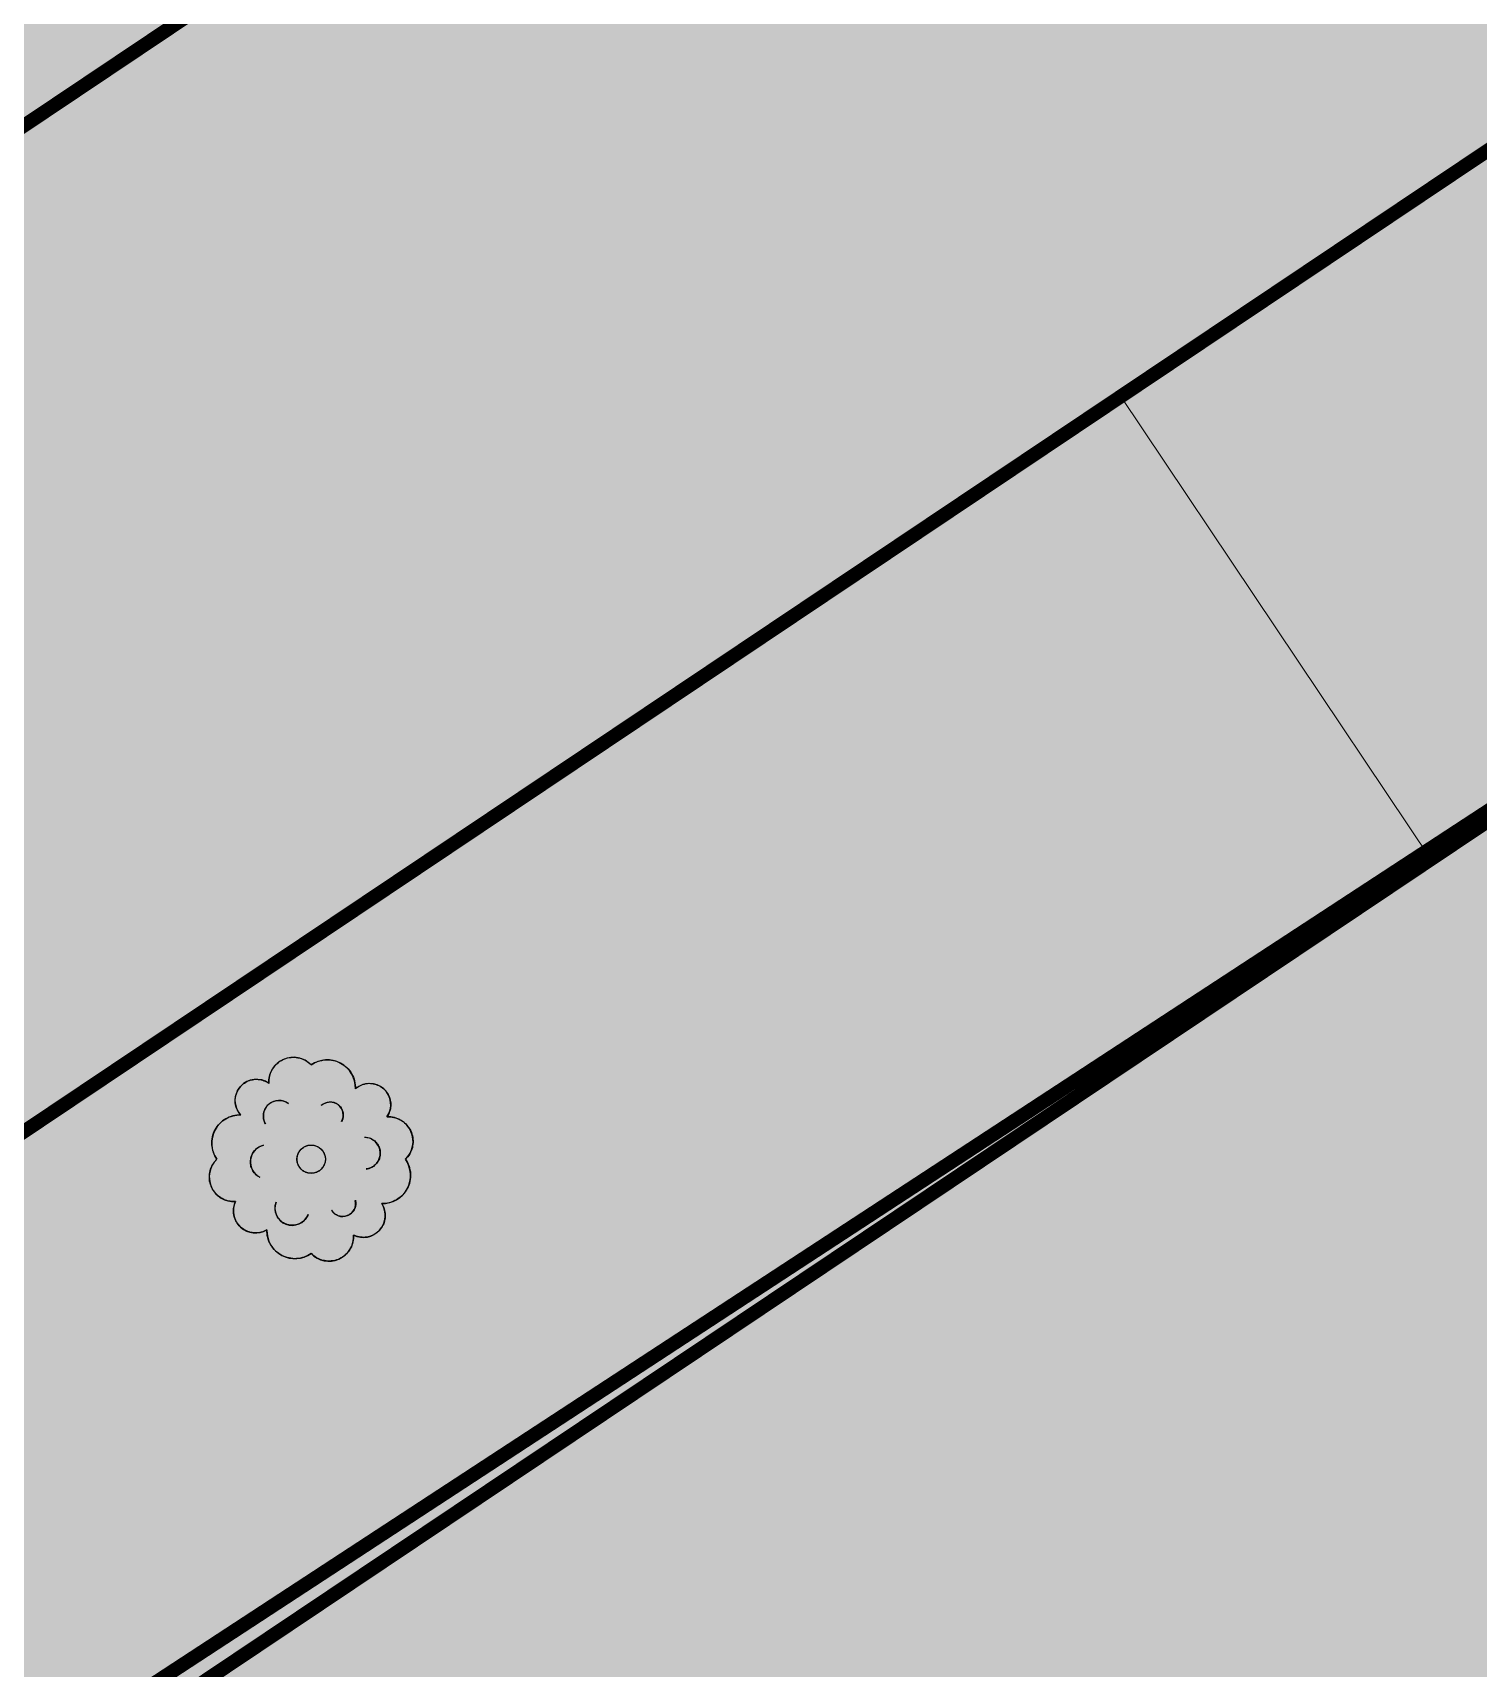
# Model space of a CAD drawing. Header units: metres. Extents: x 394605 to 1395358, y 4171135 to 6406139.
# Drawn here: x 1394385.55 to 1394395.93, y 4172568.75 to 4172580.49 of the extents above; entities that cross this region are included whole.
import ezdxf

# ---------------------------------------------------------------- set-up
doc = ezdxf.new("R2010")
doc.units = ezdxf.units.M
doc.header["$LTSCALE"] = 2
for name, color, linetype in [("0.Nouvelle zone d'exclusion", 14, 'Continuous'), ('Arbres_à_enjeux', 6, 'Continuous'), ('C-Veg', 72, 'Continuous'), ('C-Voie', 252, 'Continuous'), ('P-Lot', 250, 'Continuous'), ('T-VEGETATION', 108, 'Continuous')]:
    doc.layers.add(name, color=color, linetype=linetype)
doc.layers.add('C-Lot', color=7, linetype='Continuous', true_color=0xeaddbe, transparency=0.5)
doc.layers.add('P-Voie', color=250, linetype='Continuous', lineweight=9)

# ---------------------------------------------------------------- blocks, each defined once
blk = doc.blocks.new('A$C758E7D02')
at = {"color": 104, "linetype": 'Continuous', "lineweight": -3}
blk.add_circle((0, 0), 0.102, dxfattribs=at)
for centre, radius, start, end in [((-0.128, 0.555), 0.177, 43.6812, 183.5855), ((0.116, 0.512), 0.202, 358.447, 125.1815), ((-0.394, 0.421), 0.153, 53.9441, 222.1952), ((0.419, 0.391), 0.153, 325.1331, 131.0062), ((-0.231, 0.31), 0.112, 52.4282, 209.5382), ((0.137, 0.317), 0.0936, 330.5782, 133.7014), ((-0.512, 0.116), 0.202, 88.447, 215.1815), ((0.555, 0.128), 0.177, 313.6812, 93.5855), ((0.382, 0.043), 0.114, 276.61, 88.9556), ((-0.555, -0.128), 0.177, 133.6812, 273.5855), ((-0.312, -0.02), 0.124, 103.6979, 242.3351), ((0.512, -0.116), 0.202, 268.447, 35.1815), ((-0.4, -0.37), 0.159, 155.2129, 300.9263), ((-0.136, -0.351), 0.124, 159.5257, 338.1549), ((0.226, -0.318), 0.0936, 210.5782, 13.7014), ((0.375, -0.404), 0.157, 243.121, 33.0183), ((-0.116, -0.512), 0.202, 178.447, 305.1815), ((0.128, -0.555), 0.177, 223.6812, 3.5855)]:
    blk.add_arc(centre, radius, start, end, dxfattribs=at)
blk = doc.blocks.new('r008')
at = {"layer": 'T-VEGETATION'}
blk.add_blockref('A$C758E7D02', (0, 0), dxfattribs=at)

msp = doc.modelspace()

# ---------------------------------------------------------------- hatches: boundary and pattern name
at = {"layer": 'C-Lot', "transparency": 33554585}
h = msp.add_hatch(color=256, dxfattribs=at)
h.dxf.hatch_style = 1
h.paths.add_polyline_path([(1394255.044, 4172384.856), (1394269.54, 4172387.53), (1394274.704, 4172388.525), (1394279.742, 4172361.695), (1394260.073, 4172358.067)])
h.paths.add_polyline_path([(1394274.705, 4172388.525), (1394294.366, 4172392.19), (1394299.41, 4172365.324), (1394279.742, 4172361.695)])
edge = h.paths.add_edge_path()
edge.add_line((1394156.544, 4172405.093), (1394176.338, 4172408.741))
edge.add_line((1394176.338, 4172408.741), (1394181.392, 4172381.304))
edge.add_line((1394181.392, 4172381.304), (1394167.217, 4172378.662))
edge.add_arc((1394165.167, 4172387.993), 9.554, 246.0765, 282.3908, ccw=False)
edge.add_line((1394161.292, 4172379.26), (1394156.544, 4172405.093))
h.paths.add_polyline_path([(1394176.338, 4172408.741), (1394196.061, 4172412.375), (1394201.107, 4172384.979), (1394181.392, 4172381.304)])
h.paths.add_polyline_path([(1394196.061, 4172412.375), (1394215.819, 4172416.016), (1394220.857, 4172388.66), (1394201.107, 4172384.979)])
h.paths.add_polyline_path([(1394176.355, 4172370.193), (1394196.017, 4172373.858), (1394201.065, 4172347.202), (1394181.4, 4172343.556)])
h.paths.add_polyline_path([(1394176.432, 4172370.207), (1394181.4, 4172343.556), (1394161.727, 4172339.954), (1394156.694, 4172366.528)])
h.paths.add_polyline_path([(1394156.694, 4172366.528), (1394161.727, 4172339.953), (1394128.38, 4172333.777), (1394138.943, 4172363.219)])
h.paths.add_polyline_path([(1394146.149, 4172383.415), (1394148.609, 4172370.107), (1394134.204, 4172367.424), (1394135.121, 4172362.507), (1394109.987, 4172357.822), (1394114.354, 4172377.436)])
h.paths.add_polyline_path([(1394138.943, 4172363.219), (1394128.38, 4172333.777), (1394105.402, 4172337.266), (1394109.987, 4172357.822)])
edge = h.paths.add_edge_path()
edge.add_arc((1394136.311, 4172392.711), 8, 10.4358, 72.3929, ccw=False)
edge.add_line((1394144.179, 4172394.16), (1394146.149, 4172383.415))
edge.add_line((1394146.149, 4172383.415), (1394114.354, 4172377.436))
edge.add_line((1394114.354, 4172377.436), (1394119.773, 4172401.776))
edge.add_arc((1394123.678, 4172400.906), 4, 72.135, 167.4483, ccw=False)
edge.add_line((1394124.905, 4172404.713), (1394138.731, 4172400.337))
h.paths.add_polyline_path([(1394298.401, 4172508.435), (1394272.944, 4172492.772), (1394267.575, 4172519.96), (1394271.556, 4172521.275), (1394274.662, 4172522.89), (1394285.43, 4172529.515)])
edge = h.paths.add_edge_path()
edge.add_line((1394464.955, 4172580.305), (1394476.337, 4172562.631))
edge.add_line((1394476.337, 4172562.631), (1394455.541, 4172548.871))
edge.add_line((1394455.541, 4172548.871), (1394437.652, 4172576.759))
edge.add_line((1394437.652, 4172576.759), (1394444.301, 4172574.836))
edge.add_arc((1394449.312, 4172595.294), 21.063, 256.2391, 301.8306)
edge.add_line((1394460.421, 4172577.399), (1394464.955, 4172580.305))
edge = h.paths.add_edge_path()
edge.add_line((1394429.407, 4172579.143), (1394437.646, 4172576.761))
edge.add_line((1394437.646, 4172576.761), (1394455.567, 4172548.83))
edge.add_line((1394455.567, 4172548.83), (1394447.538, 4172543.496))
edge.add_line((1394447.538, 4172543.496), (1394420.337, 4172552.733))
edge.add_line((1394420.337, 4172552.733), (1394426.974, 4172575.683))
edge.add_arc((1394433.218, 4172573.877), 6.5, 125.8913, 163.8711, ccw=False)
edge = h.paths.add_edge_path()
edge.add_line((1394420.337, 4172552.733), (1394447.538, 4172543.496))
edge.add_line((1394447.538, 4172543.496), (1394450.643, 4172538.823))
edge.add_line((1394450.643, 4172538.823), (1394426.83, 4172523.001))
edge.add_line((1394426.83, 4172523.001), (1394418.754, 4172534.434))
edge.add_arc((1394426.518, 4172539.909), 9.5, 163.8711, 215.1921, ccw=False)
edge.add_line((1394417.392, 4172542.548), (1394420.337, 4172552.733))
h.paths.add_polyline_path([(1394426.83, 4172523.001), (1394450.643, 4172538.823), (1394459.641, 4172525.28), (1394440.359, 4172503.799)])
h.paths.add_polyline_path([(1394215.819, 4172416.016), (1394235.59, 4172419.662), (1394240.621, 4172392.346), (1394220.857, 4172388.66)])
h.paths.add_polyline_path([(1394235.59, 4172419.662), (1394255.395, 4172423.32), (1394260.42, 4172396.037), (1394240.621, 4172392.346)])
edge = h.paths.add_edge_path()
edge.add_line((1394271.651, 4172398.128), (1394260.42, 4172396.037))
edge.add_line((1394260.42, 4172396.037), (1394255.395, 4172423.32))
edge.add_line((1394255.395, 4172423.32), (1394266.568, 4172425.383))
edge.add_line((1394266.568, 4172425.383), (1394275.702, 4172427.181))
edge.add_line((1394275.702, 4172427.181), (1394279.142, 4172409.759))
edge.add_arc((1394269.901, 4172407.483), 9.517, -79.4, 13.8345, ccw=False)
h.paths.add_polyline_path([(1394482.557, 4172501.262), (1394474.804, 4172512.231), (1394495.35, 4172535.12), (1394506.999, 4172518.595)])
h.paths.add_polyline_path([(1394492.283, 4172487.532), (1394482.557, 4172501.262), (1394506.999, 4172518.595), (1394516.732, 4172504.87)])
h.paths.add_polyline_path([(1394526.458, 4172491.155), (1394502.003, 4172473.812), (1394492.283, 4172487.532), (1394516.732, 4172504.87)])
h.paths.add_polyline_path([(1394521.11, 4172459.736), (1394507.996, 4172465.327), (1394501.995, 4172473.807), (1394526.458, 4172491.155), (1394532.999, 4172481.931)])
h.paths.add_polyline_path([(1394489.161, 4172459.492), (1394499.088, 4172477.915), (1394507.996, 4172465.327), (1394521.11, 4172459.736), (1394513.858, 4172446.27)])
h.paths.add_polyline_path([(1394489.161, 4172459.492), (1394513.858, 4172446.27), (1394506.215, 4172432.133), (1394481.538, 4172445.345)])
h.paths.add_polyline_path([(1394476.276, 4172435.579), (1394481.538, 4172445.345), (1394506.215, 4172432.133), (1394502.24, 4172424.82), (1394496.31, 4172413.486)])
h.paths.add_polyline_path([(1394457.95, 4172455.765), (1394460.846, 4172458.404), (1394470.162, 4172468.497), (1394486.092, 4172453.796), (1394476.276, 4172435.579)])
h.paths.add_polyline_path([(1394470.162, 4172468.497), (1394482.617, 4172481.991), (1394489.381, 4172482.977), (1394491.092, 4172480.558), (1394495.171, 4172483.45), (1394499.088, 4172477.915), (1394486.092, 4172453.796)])
h.paths.add_polyline_path([(1394469.008, 4172479.78), (1394456.247, 4172491.558), (1394474.804, 4172512.231), (1394479.656, 4172505.334), (1394475.597, 4172502.456), (1394480.808, 4172495.091), (1394479.76, 4172491.428)])
edge = h.paths.add_edge_path()
edge.add_line((1394445.587, 4172485.094), (1394452.906, 4172487.836))
edge.add_line((1394452.906, 4172487.836), (1394456.247, 4172491.558))
edge.add_line((1394456.247, 4172491.558), (1394469.008, 4172479.78))
edge.add_line((1394469.008, 4172479.78), (1394454.85, 4172464.44))
edge.add_line((1394454.85, 4172464.44), (1394452.225, 4172462.049))
edge.add_line((1394452.225, 4172462.049), (1394448.133, 4172466.542))
edge.add_arc((1394455.155, 4172472.939), 9.5, 180.3209, 222.3335, ccw=False)
edge.add_line((1394445.655, 4172472.886), (1394445.587, 4172485.094))
h.paths.add_polyline_path([(1394420.15, 4172437.708), (1394446.33, 4172453.671), (1394453.343, 4172446.106), (1394437.662, 4172428.198), (1394427.977, 4172424.873)])
h.paths.add_polyline_path([(1394435.434, 4172465.631), (1394446.359, 4172453.64), (1394420.172, 4172437.672), (1394411.881, 4172451.27)])
h.paths.add_polyline_path([(1394424.797, 4172477.305), (1394435.434, 4172465.631), (1394411.881, 4172451.27), (1394401.36, 4172468.524)])
edge = h.paths.add_edge_path()
edge.add_arc((1394362.277, 4172591.721), 32.812, 295.6401, 305.3504)
edge.add_line((1394381.262, 4172564.958), (1394398.498, 4172576.504))
edge.add_line((1394398.498, 4172576.504), (1394396.949, 4172544.456))
edge.add_line((1394396.949, 4172544.456), (1394376.941, 4172545.423))
edge.add_line((1394376.941, 4172545.423), (1394379.886, 4172551.987))
edge.add_line((1394379.886, 4172551.987), (1394376.476, 4172562.139))
h.paths.add_polyline_path([(1394398.498, 4172576.504), (1394401.405, 4172578.452), (1394416.848, 4172576.665), (1394407.388, 4172543.952), (1394396.949, 4172544.457)])
h.paths.add_polyline_path([(1394405.183, 4172536.327), (1394377.528, 4172523.405), (1394372.381, 4172535.259), (1394376.938, 4172545.416), (1394407.39, 4172543.953)])
h.paths.add_polyline_path([(1394405.183, 4172536.327), (1394412.856, 4172525.447), (1394384.232, 4172507.968), (1394377.528, 4172523.405)])
h.paths.add_polyline_path([(1394420.793, 4172514.191), (1394389.768, 4172495.218), (1394384.232, 4172507.968), (1394412.856, 4172525.447)])
h.paths.add_polyline_path([(1394420.793, 4172514.191), (1394430.292, 4172500.721), (1394393.383, 4172486.894), (1394389.76, 4172495.238)])
at = {"layer": 'C-Veg', "true_color": 0x76a14f}
h = msp.add_hatch(color=75, dxfattribs=at)
h.dxf.hatch_style = 1
edge = h.paths.add_edge_path()
edge.add_line((1394416.848, 4172576.665), (1394407.388, 4172543.953))
edge.add_line((1394407.388, 4172543.953), (1394410.342, 4172543.163))
edge.add_line((1394410.342, 4172543.163), (1394410.667, 4172544.493))
edge.add_line((1394410.667, 4172544.493), (1394419.73, 4172575.832))
edge.add_arc((1394412.045, 4172578.054), 8, 343.8711, 457.6634)
edge.add_arc((1394414.979, 4172556.25), 30, 97.6634, 123.8184)
edge.add_line((1394398.282, 4172581.175), (1394378.07, 4172567.635))
edge.add_arc((1394363.6, 4172589.236), 26, 301.0968, 303.8184, ccw=False)
edge.add_arc((1394379.265, 4172563.517), 4.116, 122.9201, 205.8338)
edge.add_arc((1394369.764, 4172575.681), 15.114, 292.5508, 296.3625)
edge.add_arc((1394363.6, 4172589.236), 30, 295.4166, 303.8184)
edge.add_line((1394380.297, 4172564.312), (1394401.405, 4172578.452))
edge.add_line((1394401.405, 4172578.452), (1394416.848, 4172576.665))
h.paths.add_polyline_path([(1394399.22, 4172581.715), (1394401.512, 4172578.44), (1394395.628, 4172574.499), (1394393.358, 4172577.888)], flags=16)
at = {"layer": 'C-Voie', "transparency": 33554610}
h = msp.add_hatch(color=51, dxfattribs=at)
h.dxf.hatch_style = 1
edge = h.paths.add_edge_path()
edge.add_line((1394107.816, 4172404.968), (1394107.579, 4172404.232))
edge.add_line((1394107.579, 4172404.232), (1394105.606, 4172404.63))
edge.add_line((1394105.606, 4172404.63), (1394105.913, 4172405.582))
edge.add_arc((1394100.202, 4172407.422), 6, 342.135, 432.135)
edge.add_line((1394102.042, 4172413.133), (1394102.656, 4172415.037))
edge.add_arc((1394100.202, 4172407.422), 8, -17.865, 72.135, ccw=False)
h.paths.add_polyline_path([(1394288.427, 4172543.124), (1394287.377, 4172544.826), (1394312.292, 4172560.188), (1394313.342, 4172558.485)])
edge = h.paths.add_edge_path()
edge.add_line((1394322.655, 4172564.227), (1394319.298, 4172562.157))
edge.add_line((1394319.298, 4172562.157), (1394318.277, 4172563.814))
edge.add_line((1394318.277, 4172563.814), (1394321.606, 4172565.929))
edge.add_arc((1394338.399, 4172538.69), 32, 91.2148, 121.6549, ccw=False)
edge.add_line((1394337.721, 4172570.683), (1394344.273, 4172570.822))
edge.add_line((1394344.273, 4172570.822), (1394344.316, 4172568.822))
edge.add_line((1394344.316, 4172568.822), (1394337.763, 4172568.683))
edge.add_arc((1394338.399, 4172538.69), 30, 91.2148, 121.6549)
edge = h.paths.add_edge_path()
edge.add_line((1394549.391, 4172654.185), (1394551.147, 4172651.255))
edge.add_arc((1394540.408, 4172653.638), 11, 302.6712, 347.4905, ccw=False)
edge.add_line((1394546.346, 4172644.378), (1394455.28, 4172585.979))
edge.add_arc((1394449.342, 4172595.239), 11, 253.8711, 302.6712, ccw=False)
edge.add_line((1394446.286, 4172584.672), (1394424.979, 4172590.833))
edge.add_arc((1394414.979, 4172556.25), 36, 73.8711, 123.8184)
edge.add_line((1394394.942, 4172586.159), (1394374.731, 4172572.62))
edge.add_arc((1394363.6, 4172589.236), 20, 271.2148, 303.8184, ccw=False)
edge.add_line((1394364.024, 4172569.24), (1394351.314, 4172568.971))
edge.add_line((1394351.314, 4172568.971), (1394351.272, 4172570.97))
edge.add_line((1394351.272, 4172570.97), (1394363.981, 4172571.24))
edge.add_arc((1394363.6, 4172589.236), 18, 271.2148, 303.3046)
edge.add_line((1394373.483, 4172574.192), (1394395.344, 4172588.785))
edge.add_arc((1394414.979, 4172556.25), 38, 73.8712, 121.1109, ccw=False)
edge.add_line((1394425.535, 4172592.755), (1394446.841, 4172586.593))
edge.add_arc((1394449.342, 4172595.239), 9, 253.8711, 302.6712)
edge.add_line((1394454.2, 4172587.663), (1394545.266, 4172646.062))
edge.add_arc((1394540.408, 4172653.638), 9, 302.6712, 363.4883)
edge = h.paths.add_edge_path()
edge.add_arc((1394090.834, 4172434.082), 7.5, 211.2472, 252.135)
edge.add_line((1394088.533, 4172426.943), (1394104.803, 4172421.699))
edge.add_arc((1394106.644, 4172427.41), 6, 252.135, 340.9951)
edge.add_line((1394112.317, 4172425.456), (1394119.841, 4172448.796))
edge.add_line((1394119.841, 4172448.796), (1394121.745, 4172448.182))
edge.add_line((1394121.745, 4172448.182), (1394114.412, 4172425.431))
edge.add_arc((1394106.798, 4172427.886), 8, 252.135, 342.135, ccw=False)
edge.add_line((1394104.343, 4172420.271), (1394088.073, 4172425.516))
edge.add_arc((1394090.834, 4172434.082), 9, 211.2472, 252.135, ccw=False)
edge.add_line((1394083.139, 4172429.413), (1394076.328, 4172440.639))
edge.add_arc((1394068.634, 4172435.97), 9, 31.2472, 41.0694)
edge.add_line((1394075.419, 4172441.883), (1394065.877, 4172452.833))
edge.add_arc((1394072.662, 4172458.746), 9, 211.2472, 221.0694, ccw=False)
edge.add_line((1394064.967, 4172454.078), (1394062.455, 4172458.219))
edge.add_arc((1394070.149, 4172462.887), 9, 161.8535, 211.2472, ccw=False)
edge.add_line((1394061.597, 4172465.69), (1394062.517, 4172466.292))
edge.add_line((1394062.517, 4172466.292), (1394063.074, 4172465.375))
edge.add_arc((1394070.149, 4172462.887), 7.5, 160.6281, 211.2472)
edge.add_line((1394063.737, 4172458.997), (1394066.25, 4172454.856))
edge.add_arc((1394072.662, 4172458.746), 7.5, 211.2472, 221.0694)
edge.add_line((1394067.007, 4172453.819), (1394076.55, 4172442.868))
edge.add_arc((1394072.882, 4172439.075), 5.277, 26.3498, 45.9668, ccw=False)
edge.add_line((1394077.611, 4172441.417), (1394081.175, 4172435.544))
edge.add_line((1394081.175, 4172435.544), (1394084.422, 4172430.191))
h.paths.add_polyline_path([(1394034.73, 4172404.958), (1394033.938, 4172406.233), (1394056.273, 4172420.091), (1394057.064, 4172418.816)])
h.paths.add_polyline_path([(1394027.991, 4172402.542), (1394028.779, 4172401.272), (1394005.765, 4172386.985), (1394004.997, 4172388.224)])
edge = h.paths.add_edge_path()
edge.add_line((1394248.575, 4172529.854), (1394248.51, 4172531.858))
edge.add_line((1394248.51, 4172531.858), (1394261.581, 4172531.329))
edge.add_arc((1394262.067, 4172543.319), 12, 267.6814, 297.9435)
edge.add_line((1394267.69, 4172532.718), (1394272.896, 4172535.899))
edge.add_line((1394272.896, 4172535.899), (1394284.401, 4172542.984))
edge.add_line((1394284.401, 4172542.984), (1394285.447, 4172541.287))
edge.add_line((1394285.447, 4172541.287), (1394269.414, 4172531.402))
edge.add_arc((1394262.067, 4172543.319), 14, 267.6814, 301.6549, ccw=False)
edge.add_line((1394261.5, 4172529.331), (1394248.575, 4172529.854))
edge = h.paths.add_edge_path()
edge.add_arc((1394245.03, 4172502.044), 29.938, 89.9316, 118.5897, ccw=False)
edge.add_line((1394245.066, 4172531.982), (1394245.15, 4172529.981))
edge.add_arc((1394244.794, 4172503.309), 26.674, 89.2355, 119.1974)
edge.add_line((1394231.782, 4172526.594), (1394230.704, 4172528.331))
h.paths.add_polyline_path([(1394168.129, 4172487.147), (1394167.051, 4172488.884), (1394193.111, 4172505.003), (1394194.165, 4172503.304)])
h.paths.add_polyline_path([(1394414.73, 4172592.163), (1394414.336, 4172592.245), (1394414.359, 4172592.173)], flags=17)
edge = h.paths.add_edge_path()
edge.add_line((1394122.806, 4172451.475), (1394120.894, 4172452.135))
edge.add_arc((1394148.189, 4172443.255), 28.703, 125.4407, 161.9777, ccw=False)
edge.add_line((1394131.545, 4172466.64), (1394147.586, 4172476.753))
edge.add_line((1394147.586, 4172476.753), (1394161.127, 4172485.155))
edge.add_line((1394161.127, 4172485.155), (1394162.181, 4172483.456))
edge.add_line((1394162.181, 4172483.456), (1394134.268, 4172466.134))
edge.add_arc((1394148.504, 4172443.193), 27, 121.8216, 162.135)
h.paths.add_polyline_path([(1394224.756, 4172524.64), (1394225.811, 4172522.941), (1394200.113, 4172506.994), (1394199.059, 4172508.694)])
edge = h.paths.add_edge_path(flags=17)
edge.add_line((1394063.012, 4172422.507), (1394062.221, 4172423.782))
edge.add_line((1394062.221, 4172423.782), (1394068.483, 4172427.668))
edge.add_arc((1394065.056, 4172433.191), 6.5, 301.8205, 351.532)
edge.add_line((1394071.485, 4172432.234), (1394073.056, 4172433.209))
edge.add_arc((1394065.056, 4172433.191), 8, -58.1795, 0.1287, ccw=False)
edge.add_line((1394069.274, 4172426.394), (1394063.012, 4172422.507))
h.paths.add_polyline_path([(1394456.939, 4172456.874), (1394496.31, 4172413.486), (1394495.569, 4172412.071), (1394455.831, 4172455.864)])
edge = h.paths.add_edge_path()
edge.add_line((1394435.44, 4172581.562), (1394435.024, 4172580.121))
edge.add_arc((1394433.218, 4172573.877), 6.5, 73.8711, 163.8711)
edge.add_line((1394426.974, 4172575.683), (1394417.392, 4172542.548))
edge.add_arc((1394426.518, 4172539.909), 9.5, 163.8711, 215.1921)
edge.add_line((1394418.754, 4172534.434), (1394442.265, 4172501.095))
edge.add_arc((1394427.555, 4172490.722), 18, 0.3209, 35.1921, ccw=False)
edge.add_line((1394445.555, 4172490.822), (1394445.655, 4172472.886))
edge.add_arc((1394455.155, 4172472.939), 9.5, 180.3209, 222.3335)
edge.add_line((1394448.133, 4172466.542), (1394453.236, 4172460.94))
edge.add_line((1394453.236, 4172460.94), (1394452.127, 4172459.93))
edge.add_line((1394452.127, 4172459.93), (1394447.024, 4172465.531))
edge.add_arc((1394455.155, 4172472.939), 11, 180.3209, 222.3335, ccw=False)
edge.add_line((1394444.155, 4172472.878), (1394444.055, 4172490.814))
edge.add_arc((1394427.555, 4172490.722), 16.5, 0.3209, 35.1921)
edge.add_line((1394441.039, 4172500.231), (1394417.528, 4172533.57))
edge.add_arc((1394426.518, 4172539.909), 11, 163.8711, 215.1921, ccw=False)
edge.add_line((1394415.951, 4172542.965), (1394425.533, 4172576.1))
edge.add_arc((1394433.218, 4172573.877), 8, 73.8711, 163.8711, ccw=False)
h.paths.add_polyline_path([(1394428.838, 4172520.135), (1394427.611, 4172519.272), (1394423.574, 4172524.99), (1394424.8, 4172525.854)], flags=16)
h = msp.add_hatch(color=256, dxfattribs=at)
h.dxf.hatch_style = 1
edge = h.paths.add_edge_path()
edge.add_line((1394107.579, 4172404.232), (1394107.816, 4172404.968))
edge.add_arc((1394100.202, 4172407.422), 8, 342.135, 432.135)
edge.add_line((1394102.656, 4172415.037), (1394104.343, 4172420.271))
edge.add_arc((1394106.798, 4172427.886), 8, 252.135, 342.135)
edge.add_line((1394114.412, 4172425.431), (1394122.806, 4172451.475))
edge.add_arc((1394148.504, 4172443.193), 27, 121.8216, 162.135, ccw=False)
edge.add_line((1394134.268, 4172466.134), (1394230.618, 4172525.924))
edge.add_arc((1394244.855, 4172502.982), 27, 87.6814, 121.8216, ccw=False)
edge.add_line((1394245.947, 4172529.96), (1394261.5, 4172529.331))
edge.add_arc((1394262.067, 4172543.319), 14, 267.6814, 301.6549)
edge.add_line((1394269.414, 4172531.402), (1394321.568, 4172563.522))
edge.add_line((1394321.568, 4172563.522), (1394322.655, 4172564.227))
edge.add_arc((1394338.399, 4172538.69), 30, 91.2148, 121.6549, ccw=False)
edge.add_line((1394337.763, 4172568.683), (1394364.024, 4172569.24))
edge.add_arc((1394363.6, 4172589.236), 20, 271.2148, 303.8184)
edge.add_line((1394374.731, 4172572.62), (1394393.281, 4172585.046))
edge.add_arc((1394414.962, 4172555.994), 36.251, 73.9589, 126.7339, ccw=False)
edge.add_line((1394424.979, 4172590.833), (1394446.286, 4172584.672))
edge.add_arc((1394449.342, 4172595.239), 11, 253.8711, 302.6712)
edge.add_line((1394455.28, 4172585.979), (1394546.346, 4172644.378))
edge.add_arc((1394540.408, 4172653.638), 11, 302.6712, 348.602)
edge.add_line((1394551.191, 4172651.464), (1394557.94, 4172640.992))
edge.add_arc((1394555.73, 4172630.217), 11, 78.4104, 122.6783)
edge.add_line((1394549.791, 4172639.476), (1394458.519, 4172580.929))
edge.add_line((1394458.519, 4172580.929), (1394458.651, 4172581.146))
edge.add_arc((1394449.302, 4172594.658), 16.431, 253.4419, 304.6809, ccw=False)
edge.add_line((1394444.619, 4172578.908), (1394421.561, 4172585.519))
edge.add_arc((1394414.972, 4172555.912), 30.331, 77.4534, 127.2333)
edge.add_line((1394396.62, 4172580.061), (1394378.07, 4172567.635))
edge.add_arc((1394363.6, 4172589.236), 26, 271.2148, 303.8184, ccw=False)
edge.add_line((1394364.151, 4172563.242), (1394338.435, 4172562.696))
edge.add_arc((1394338.986, 4172536.702), 26, 91.2148, 121.6549)
edge.add_line((1394325.341, 4172558.834), (1394272.563, 4172526.295))
edge.add_arc((1394262.067, 4172543.319), 20, 267.6814, 301.6549, ccw=False)
edge.add_line((1394261.258, 4172523.336), (1394245.704, 4172523.965))
edge.add_arc((1394244.855, 4172502.982), 21, 87.6814, 121.8216)
edge.add_line((1394233.782, 4172520.826), (1394137.432, 4172461.036))
edge.add_arc((1394148.504, 4172443.193), 21, 121.8216, 162.135)
edge.add_line((1394128.517, 4172449.635), (1394120.122, 4172423.591))
edge.add_arc((1394127.737, 4172421.137), 8, 162.135, 252.135)
edge.add_line((1394125.283, 4172413.522), (1394123.595, 4172408.287))
edge.add_arc((1394121.141, 4172400.673), 8, 72.135, 162.135)
edge.add_line((1394113.527, 4172403.127), (1394107.579, 4172404.232))
at = {"layer": 'T-VEGETATION'}
h = msp.add_hatch(dxfattribs=at)
h.set_pattern_fill('AR-CONC', color=84, scale=0.025)
h.set_pattern_definition([(50, (0, 0), (4.554616725, -0.3984771385), [0.47625, -5.23875]), (355, (0, 0), (-0.8810706494, 4.776416072), [0.381, -4.191]), (100.451, (0.3796, -0.033), (3.6735625416, 4.3779171955), [0.40475, -4.45225]), (46.1842, (0, 1.27), (6.776976022, -1.051058198), [0.714375, -7.858125]), (96.6356, (0.565, 1.1824), (5.935105862, 6.185638897), [0.607125, -6.678375]), (351.184, (0, 1.27), (5.935115145, 6.185627947), [0.5715, -6.2865]), (21, (0.635, 0.9525), (3.790371996, -2.556637963), [0.47625, -5.23875]), (326, (0.635, 0.9525), (1.5450507087, 4.604699153), [0.381, -4.191]), (71.4514, (0.951, 0.7394), (5.3354122693, 2.048071443), [0.40475, -4.45225]), (37.5, (0, 0), (0.07721508126, 2.1138759718), [0, -4.1402, 0, -4.2545, 0, -4.206875]), (7.5, (0, 0), (1.6704915628, 2.5045143705), [0, -2.4257, 0, -4.04495, 0, -1.603375]), (327.5, (-1.416, 0), (3.3897648792, -0.1432185998), [0, -1.5875, 0, -4.953, 0, -6.57225]), (317.5, (-2.051, 0), (3.7032295347, 0.6356622758), [0, -2.06375, 0, -3.2893, 0, -4.66725])])
h.paths.add_polyline_path([(1393927.84, 4172307.918), (1393958.527, 4172323.627), (1394358.196, 4172583.126), (1394368.739, 4172566.92), (1394404.239, 4172594.106), (1394421.217, 4172593.554), (1394446.938, 4172609.027), (1394462.155, 4172571.89), (1394427.756, 4172533.31), (1394398.16, 4172507.898), (1394347.588, 4172478.822), (1394332.784, 4172523.595), (1394296.479, 4172507.081), (1394285.958, 4172483.929), (1394295.024, 4172433.323), (1394419.634, 4172480.669), (1394450.579, 4172447.3), (1394434.639, 4172428.681), (1394439.126, 4172400.637), (1394299.836, 4172369.098), (1393930.719, 4172300.034)])

# ---------------------------------------------------------------- linework, layer by layer
at = {"layer": "0.Nouvelle zone d'exclusion", "color": 18, "true_color": 0x000000, "const_width": 0.1, "flags": 128}
msp.add_lwpolyline([(1394376.476, 4172562.139), (1394379.886, 4172551.987), (1394372.381, 4172535.259), (1394351.707, 4172535.259), (1394360.123, 4172530.442), (1394363.616, 4172520.865), (1394363.823, 4172512.192), (1394367.615, 4172506.783), (1394373.976, 4172508.246), (1394379.845, 4172512.475), (1394385.827, 4172496.679), (1394396.523, 4172500.206), (1394416.765, 4172519.878), (1394431.329, 4172499.193), (1394457.864, 4172518.811), (1394442.241, 4172540.998), (1394442.449, 4172575.372), (1394418.398, 4172582.025, 0.182522), (1394400.508, 4172577.851), (1394376.476, 4172562.139)], format="xyb", close=True, dxfattribs=at)
at = {"layer": 'Arbres_à_enjeux'}
for points in [[(1394387.244, 4172572.948), (1394387.243, 4172572.96), (1394387.244, 4172572.972), (1394387.245, 4172572.984), (1394387.248, 4172572.996), (1394387.251, 4172573.008), (1394387.254, 4172573.02), (1394387.259, 4172573.031), (1394387.265, 4172573.042), (1394387.271, 4172573.053), (1394387.278, 4172573.063), (1394387.285, 4172573.073), (1394387.294, 4172573.082), (1394387.303, 4172573.091), (1394387.312, 4172573.098), (1394387.322, 4172573.106), (1394387.333, 4172573.112), (1394387.344, 4172573.118), (1394387.355, 4172573.123), (1394387.366, 4172573.127), (1394387.378, 4172573.13), (1394387.39, 4172573.133), (1394387.403, 4172573.134), (1394387.415, 4172573.135), (1394387.427, 4172573.135), (1394387.439, 4172573.134), (1394387.452, 4172573.132), (1394387.464, 4172573.13), (1394387.475, 4172573.126), (1394387.487, 4172573.122), (1394387.498, 4172573.117), (1394387.509, 4172573.111), (1394387.519, 4172573.104), (1394387.529, 4172573.097), (1394387.539, 4172573.089), (1394387.548, 4172573.08)], [(1394387.548, 4172573.08), (1394387.559, 4172573.088), (1394387.571, 4172573.095), (1394387.584, 4172573.101), (1394387.597, 4172573.106), (1394387.61, 4172573.11), (1394387.624, 4172573.113), (1394387.638, 4172573.116), (1394387.652, 4172573.117), (1394387.665, 4172573.117), (1394387.679, 4172573.117), (1394387.693, 4172573.115), (1394387.707, 4172573.113), (1394387.721, 4172573.109), (1394387.734, 4172573.105), (1394387.747, 4172573.1), (1394387.759, 4172573.093), (1394387.771, 4172573.086), (1394387.783, 4172573.079), (1394387.794, 4172573.07), (1394387.804, 4172573.061), (1394387.814, 4172573.051), (1394387.823, 4172573.04), (1394387.831, 4172573.029), (1394387.838, 4172573.017), (1394387.845, 4172573.005), (1394387.851, 4172572.992), (1394387.856, 4172572.979), (1394387.859, 4172572.965), (1394387.862, 4172572.952), (1394387.864, 4172572.938), (1394387.865, 4172572.924), (1394387.866, 4172572.91)], [(1394387.041, 4172572.722), (1394387.034, 4172572.73), (1394387.028, 4172572.738), (1394387.022, 4172572.747), (1394387.017, 4172572.756), (1394387.013, 4172572.765), (1394387.009, 4172572.775), (1394387.006, 4172572.785), (1394387.004, 4172572.795), (1394387.002, 4172572.806), (1394387.001, 4172572.816), (1394387.001, 4172572.826), (1394387.002, 4172572.837), (1394387.003, 4172572.847), (1394387.005, 4172572.857), (1394387.008, 4172572.867), (1394387.011, 4172572.877), (1394387.015, 4172572.887), (1394387.019, 4172572.896), (1394387.025, 4172572.905), (1394387.03, 4172572.914), (1394387.037, 4172572.922), (1394387.044, 4172572.93), (1394387.051, 4172572.937), (1394387.059, 4172572.944), (1394387.068, 4172572.95), (1394387.077, 4172572.956), (1394387.086, 4172572.961), (1394387.095, 4172572.965), (1394387.105, 4172572.969), (1394387.115, 4172572.972), (1394387.125, 4172572.974), (1394387.135, 4172572.976), (1394387.146, 4172572.977), (1394387.156, 4172572.977), (1394387.167, 4172572.976), (1394387.177, 4172572.975), (1394387.187, 4172572.973), (1394387.197, 4172572.97), (1394387.207, 4172572.967), (1394387.217, 4172572.963), (1394387.226, 4172572.959), (1394387.235, 4172572.953), (1394387.244, 4172572.948)], [(1394387.866, 4172572.91), (1394387.874, 4172572.917), (1394387.882, 4172572.923), (1394387.891, 4172572.928), (1394387.901, 4172572.933), (1394387.911, 4172572.937), (1394387.92, 4172572.941), (1394387.931, 4172572.943), (1394387.941, 4172572.946), (1394387.951, 4172572.947), (1394387.962, 4172572.948), (1394387.973, 4172572.947), (1394387.983, 4172572.947), (1394387.993, 4172572.945), (1394388.004, 4172572.943), (1394388.014, 4172572.94), (1394388.024, 4172572.936), (1394388.033, 4172572.932), (1394388.043, 4172572.927), (1394388.052, 4172572.921), (1394388.06, 4172572.915), (1394388.068, 4172572.908), (1394388.076, 4172572.901), (1394388.083, 4172572.893), (1394388.089, 4172572.885), (1394388.095, 4172572.876), (1394388.101, 4172572.867), (1394388.105, 4172572.858), (1394388.109, 4172572.848), (1394388.113, 4172572.838), (1394388.115, 4172572.828), (1394388.117, 4172572.817), (1394388.119, 4172572.807), (1394388.119, 4172572.796), (1394388.119, 4172572.786), (1394388.118, 4172572.775), (1394388.116, 4172572.765), (1394388.114, 4172572.755), (1394388.111, 4172572.745), (1394388.107, 4172572.735), (1394388.102, 4172572.725), (1394388.097, 4172572.716), (1394388.092, 4172572.707)], [(1394387.219, 4172572.658), (1394387.215, 4172572.664), (1394387.212, 4172572.672), (1394387.209, 4172572.679), (1394387.207, 4172572.686), (1394387.206, 4172572.694), (1394387.205, 4172572.701), (1394387.204, 4172572.709), (1394387.204, 4172572.717), (1394387.205, 4172572.724), (1394387.206, 4172572.732), (1394387.207, 4172572.74), (1394387.209, 4172572.747), (1394387.212, 4172572.754), (1394387.215, 4172572.761), (1394387.219, 4172572.768), (1394387.223, 4172572.775), (1394387.227, 4172572.781), (1394387.232, 4172572.787), (1394387.237, 4172572.793), (1394387.243, 4172572.798), (1394387.249, 4172572.803), (1394387.255, 4172572.807), (1394387.262, 4172572.811), (1394387.268, 4172572.815), (1394387.276, 4172572.818), (1394387.283, 4172572.82), (1394387.29, 4172572.822), (1394387.298, 4172572.824), (1394387.305, 4172572.825), (1394387.313, 4172572.825), (1394387.321, 4172572.825), (1394387.329, 4172572.825), (1394387.336, 4172572.824), (1394387.344, 4172572.822), (1394387.351, 4172572.82), (1394387.358, 4172572.817), (1394387.365, 4172572.814), (1394387.372, 4172572.811), (1394387.379, 4172572.807), (1394387.385, 4172572.802)], [(1394387.62, 4172572.788), (1394387.624, 4172572.793), (1394387.63, 4172572.797), (1394387.635, 4172572.8), (1394387.641, 4172572.803), (1394387.647, 4172572.806), (1394387.653, 4172572.809), (1394387.659, 4172572.811), (1394387.665, 4172572.812), (1394387.671, 4172572.813), (1394387.678, 4172572.814), (1394387.684, 4172572.814), (1394387.691, 4172572.814), (1394387.697, 4172572.813), (1394387.704, 4172572.812), (1394387.71, 4172572.811), (1394387.716, 4172572.809), (1394387.722, 4172572.806), (1394387.728, 4172572.803), (1394387.734, 4172572.8), (1394387.739, 4172572.797), (1394387.744, 4172572.793), (1394387.749, 4172572.788), (1394387.754, 4172572.784), (1394387.758, 4172572.779), (1394387.762, 4172572.773), (1394387.765, 4172572.768), (1394387.768, 4172572.762), (1394387.771, 4172572.756), (1394387.773, 4172572.75), (1394387.775, 4172572.744), (1394387.776, 4172572.738), (1394387.777, 4172572.731), (1394387.778, 4172572.725), (1394387.778, 4172572.718), (1394387.777, 4172572.712), (1394387.777, 4172572.705), (1394387.775, 4172572.699), (1394387.774, 4172572.693), (1394387.771, 4172572.686), (1394387.769, 4172572.68), (1394387.766, 4172572.675)], [(1394386.87, 4172572.404), (1394386.863, 4172572.415), (1394386.856, 4172572.427), (1394386.85, 4172572.44), (1394386.845, 4172572.453), (1394386.841, 4172572.466), (1394386.838, 4172572.48), (1394386.835, 4172572.494), (1394386.834, 4172572.507), (1394386.834, 4172572.521), (1394386.834, 4172572.535), (1394386.836, 4172572.549), (1394386.838, 4172572.563), (1394386.842, 4172572.576), (1394386.846, 4172572.59), (1394386.851, 4172572.603), (1394386.857, 4172572.615), (1394386.864, 4172572.627), (1394386.872, 4172572.639), (1394386.881, 4172572.65), (1394386.89, 4172572.66), (1394386.9, 4172572.67), (1394386.911, 4172572.679), (1394386.922, 4172572.687), (1394386.934, 4172572.694), (1394386.946, 4172572.701), (1394386.959, 4172572.707), (1394386.972, 4172572.711), (1394386.986, 4172572.715), (1394386.999, 4172572.718), (1394387.013, 4172572.72), (1394387.027, 4172572.721), (1394387.041, 4172572.722)], [(1394388.092, 4172572.707), (1394388.104, 4172572.707), (1394388.116, 4172572.707), (1394388.128, 4172572.706), (1394388.141, 4172572.703), (1394388.152, 4172572.7), (1394388.164, 4172572.696), (1394388.176, 4172572.692), (1394388.187, 4172572.686), (1394388.197, 4172572.68), (1394388.207, 4172572.673), (1394388.217, 4172572.665), (1394388.226, 4172572.657), (1394388.235, 4172572.648), (1394388.242, 4172572.639), (1394388.25, 4172572.629), (1394388.256, 4172572.618), (1394388.262, 4172572.607), (1394388.267, 4172572.596), (1394388.271, 4172572.584), (1394388.274, 4172572.573), (1394388.277, 4172572.56), (1394388.278, 4172572.548), (1394388.279, 4172572.536), (1394388.279, 4172572.524), (1394388.278, 4172572.511), (1394388.276, 4172572.499), (1394388.274, 4172572.487), (1394388.27, 4172572.475), (1394388.266, 4172572.464), (1394388.261, 4172572.453), (1394388.255, 4172572.442), (1394388.248, 4172572.431), (1394388.241, 4172572.421), (1394388.233, 4172572.412), (1394388.225, 4172572.403)], [(1394387.178, 4172572.273), (1394387.171, 4172572.278), (1394387.163, 4172572.282), (1394387.157, 4172572.288), (1394387.15, 4172572.293), (1394387.144, 4172572.3), (1394387.138, 4172572.306), (1394387.133, 4172572.313), (1394387.129, 4172572.32), (1394387.125, 4172572.328), (1394387.121, 4172572.336), (1394387.118, 4172572.344), (1394387.115, 4172572.352), (1394387.114, 4172572.36), (1394387.112, 4172572.369), (1394387.111, 4172572.377), (1394387.111, 4172572.386), (1394387.112, 4172572.395), (1394387.113, 4172572.403), (1394387.114, 4172572.412), (1394387.117, 4172572.42), (1394387.119, 4172572.428), (1394387.123, 4172572.436), (1394387.127, 4172572.444), (1394387.131, 4172572.451), (1394387.136, 4172572.458), (1394387.141, 4172572.465), (1394387.147, 4172572.471), (1394387.153, 4172572.477), (1394387.16, 4172572.483), (1394387.167, 4172572.488), (1394387.174, 4172572.492), (1394387.182, 4172572.496), (1394387.19, 4172572.499), (1394387.198, 4172572.502), (1394387.206, 4172572.505)], [(1394387.649, 4172572.403), (1394387.649, 4172572.396), (1394387.648, 4172572.389), (1394387.647, 4172572.382), (1394387.645, 4172572.375), (1394387.643, 4172572.369), (1394387.64, 4172572.362), (1394387.637, 4172572.356), (1394387.634, 4172572.35), (1394387.63, 4172572.344), (1394387.625, 4172572.338), (1394387.621, 4172572.333), (1394387.615, 4172572.328), (1394387.61, 4172572.323), (1394387.604, 4172572.319), (1394387.598, 4172572.315), (1394387.592, 4172572.312), (1394387.585, 4172572.309), (1394387.579, 4172572.307), (1394387.572, 4172572.305), (1394387.565, 4172572.303), (1394387.558, 4172572.302), (1394387.551, 4172572.302), (1394387.544, 4172572.302), (1394387.537, 4172572.302), (1394387.53, 4172572.303), (1394387.523, 4172572.305), (1394387.516, 4172572.307), (1394387.509, 4172572.309), (1394387.503, 4172572.312), (1394387.497, 4172572.315), (1394387.491, 4172572.319), (1394387.485, 4172572.323), (1394387.479, 4172572.328), (1394387.474, 4172572.333), (1394387.47, 4172572.338), (1394387.465, 4172572.344), (1394387.461, 4172572.35), (1394387.458, 4172572.356), (1394387.455, 4172572.362), (1394387.452, 4172572.369), (1394387.45, 4172572.375), (1394387.448, 4172572.382), (1394387.447, 4172572.389), (1394387.446, 4172572.396), (1394387.446, 4172572.403), (1394387.446, 4172572.41), (1394387.447, 4172572.418), (1394387.448, 4172572.425), (1394387.45, 4172572.431), (1394387.452, 4172572.438), (1394387.455, 4172572.445), (1394387.458, 4172572.451), (1394387.461, 4172572.457), (1394387.465, 4172572.463), (1394387.47, 4172572.469), (1394387.474, 4172572.474), (1394387.479, 4172572.479), (1394387.485, 4172572.483), (1394387.491, 4172572.488), (1394387.497, 4172572.491), (1394387.503, 4172572.495), (1394387.509, 4172572.498), (1394387.516, 4172572.5), (1394387.523, 4172572.502), (1394387.53, 4172572.503), (1394387.537, 4172572.504), (1394387.544, 4172572.505), (1394387.551, 4172572.505), (1394387.558, 4172572.504), (1394387.565, 4172572.503), (1394387.572, 4172572.502), (1394387.579, 4172572.5), (1394387.585, 4172572.498), (1394387.592, 4172572.495), (1394387.598, 4172572.491), (1394387.604, 4172572.488), (1394387.61, 4172572.483), (1394387.615, 4172572.479), (1394387.621, 4172572.474), (1394387.625, 4172572.469), (1394387.63, 4172572.463), (1394387.634, 4172572.457), (1394387.637, 4172572.451), (1394387.64, 4172572.445), (1394387.643, 4172572.438), (1394387.645, 4172572.431), (1394387.647, 4172572.425), (1394387.648, 4172572.418), (1394387.649, 4172572.41), (1394387.649, 4172572.403)], [(1394387.932, 4172572.561), (1394387.94, 4172572.561), (1394387.948, 4172572.56), (1394387.955, 4172572.558), (1394387.963, 4172572.556), (1394387.97, 4172572.554), (1394387.977, 4172572.551), (1394387.984, 4172572.547), (1394387.991, 4172572.543), (1394387.997, 4172572.539), (1394388.004, 4172572.534), (1394388.009, 4172572.529), (1394388.015, 4172572.523), (1394388.02, 4172572.517), (1394388.024, 4172572.511), (1394388.029, 4172572.504), (1394388.032, 4172572.497), (1394388.035, 4172572.49), (1394388.038, 4172572.483), (1394388.04, 4172572.476), (1394388.042, 4172572.468), (1394388.043, 4172572.46), (1394388.044, 4172572.452), (1394388.044, 4172572.445), (1394388.044, 4172572.437), (1394388.043, 4172572.429), (1394388.041, 4172572.421), (1394388.039, 4172572.414), (1394388.037, 4172572.406), (1394388.034, 4172572.399), (1394388.03, 4172572.392), (1394388.026, 4172572.386), (1394388.022, 4172572.379), (1394388.017, 4172572.373), (1394388.012, 4172572.367), (1394388.006, 4172572.362), (1394388, 4172572.357), (1394387.994, 4172572.352), (1394387.987, 4172572.348), (1394387.98, 4172572.344), (1394387.973, 4172572.341), (1394387.966, 4172572.339), (1394387.958, 4172572.336), (1394387.951, 4172572.335), (1394387.943, 4172572.333)], [(1394387.003, 4172572.1), (1394386.991, 4172572.099), (1394386.979, 4172572.1), (1394386.966, 4172572.101), (1394386.954, 4172572.103), (1394386.942, 4172572.107), (1394386.931, 4172572.11), (1394386.919, 4172572.115), (1394386.908, 4172572.121), (1394386.898, 4172572.127), (1394386.888, 4172572.134), (1394386.878, 4172572.141), (1394386.869, 4172572.15), (1394386.86, 4172572.159), (1394386.852, 4172572.168), (1394386.845, 4172572.178), (1394386.839, 4172572.189), (1394386.833, 4172572.2), (1394386.828, 4172572.211), (1394386.824, 4172572.222), (1394386.821, 4172572.234), (1394386.818, 4172572.246), (1394386.817, 4172572.259), (1394386.816, 4172572.271), (1394386.816, 4172572.283), (1394386.817, 4172572.295), (1394386.819, 4172572.308), (1394386.821, 4172572.32), (1394386.825, 4172572.331), (1394386.829, 4172572.343), (1394386.834, 4172572.354), (1394386.84, 4172572.365), (1394386.847, 4172572.375), (1394386.854, 4172572.385), (1394386.862, 4172572.395), (1394386.87, 4172572.404)], [(1394388.225, 4172572.403), (1394388.232, 4172572.392), (1394388.239, 4172572.379), (1394388.245, 4172572.367), (1394388.25, 4172572.354), (1394388.254, 4172572.341), (1394388.257, 4172572.327), (1394388.26, 4172572.313), (1394388.261, 4172572.299), (1394388.261, 4172572.285), (1394388.261, 4172572.271), (1394388.259, 4172572.258), (1394388.257, 4172572.244), (1394388.253, 4172572.23), (1394388.249, 4172572.217), (1394388.244, 4172572.204), (1394388.237, 4172572.192), (1394388.23, 4172572.18), (1394388.223, 4172572.168), (1394388.214, 4172572.157), (1394388.205, 4172572.147), (1394388.195, 4172572.137), (1394388.184, 4172572.128), (1394388.173, 4172572.12), (1394388.161, 4172572.112), (1394388.149, 4172572.106), (1394388.136, 4172572.1), (1394388.123, 4172572.095), (1394388.109, 4172572.091), (1394388.096, 4172572.088), (1394388.082, 4172572.086), (1394388.068, 4172572.085), (1394388.054, 4172572.085)], [(1394387.229, 4172571.897), (1394387.22, 4172571.891), (1394387.21, 4172571.887), (1394387.2, 4172571.883), (1394387.189, 4172571.88), (1394387.179, 4172571.877), (1394387.168, 4172571.875), (1394387.157, 4172571.874), (1394387.146, 4172571.874), (1394387.135, 4172571.875), (1394387.124, 4172571.876), (1394387.114, 4172571.878), (1394387.103, 4172571.881), (1394387.093, 4172571.884), (1394387.082, 4172571.888), (1394387.073, 4172571.893), (1394387.063, 4172571.898), (1394387.054, 4172571.905), (1394387.046, 4172571.911), (1394387.037, 4172571.919), (1394387.03, 4172571.926), (1394387.023, 4172571.935), (1394387.016, 4172571.944), (1394387.01, 4172571.953), (1394387.005, 4172571.962), (1394387.001, 4172571.972), (1394386.997, 4172571.983), (1394386.994, 4172571.993), (1394386.991, 4172572.004), (1394386.99, 4172572.014), (1394386.989, 4172572.025), (1394386.989, 4172572.036), (1394386.989, 4172572.047), (1394386.991, 4172572.058), (1394386.993, 4172572.069), (1394386.996, 4172572.079), (1394386.999, 4172572.09), (1394387.003, 4172572.1)], [(1394387.526, 4172572.006), (1394387.523, 4172571.998), (1394387.519, 4172571.991), (1394387.514, 4172571.984), (1394387.509, 4172571.977), (1394387.504, 4172571.97), (1394387.498, 4172571.964), (1394387.492, 4172571.958), (1394387.485, 4172571.953), (1394387.478, 4172571.948), (1394387.47, 4172571.944), (1394387.463, 4172571.94), (1394387.455, 4172571.936), (1394387.447, 4172571.934), (1394387.438, 4172571.932), (1394387.43, 4172571.93), (1394387.421, 4172571.929), (1394387.413, 4172571.929), (1394387.404, 4172571.929), (1394387.396, 4172571.93), (1394387.387, 4172571.931), (1394387.379, 4172571.933), (1394387.371, 4172571.936), (1394387.363, 4172571.939), (1394387.355, 4172571.942), (1394387.348, 4172571.946), (1394387.34, 4172571.951), (1394387.334, 4172571.956), (1394387.327, 4172571.962), (1394387.321, 4172571.968), (1394387.315, 4172571.974), (1394387.31, 4172571.981), (1394387.306, 4172571.988), (1394387.301, 4172571.996), (1394387.298, 4172572.004), (1394387.295, 4172572.012), (1394387.292, 4172572.02), (1394387.29, 4172572.028), (1394387.289, 4172572.037), (1394387.288, 4172572.045), (1394387.288, 4172572.054), (1394387.288, 4172572.062), (1394387.289, 4172572.071), (1394387.291, 4172572.079), (1394387.293, 4172572.087), (1394387.296, 4172572.096)], [(1394387.865, 4172572.108), (1394387.866, 4172572.101), (1394387.867, 4172572.095), (1394387.867, 4172572.088), (1394387.867, 4172572.082), (1394387.867, 4172572.075), (1394387.866, 4172572.069), (1394387.865, 4172572.063), (1394387.863, 4172572.056), (1394387.86, 4172572.05), (1394387.858, 4172572.044), (1394387.855, 4172572.039), (1394387.851, 4172572.033), (1394387.848, 4172572.028), (1394387.843, 4172572.023), (1394387.839, 4172572.018), (1394387.834, 4172572.014), (1394387.829, 4172572.01), (1394387.823, 4172572.006), (1394387.818, 4172572.003), (1394387.812, 4172572), (1394387.806, 4172571.998), (1394387.8, 4172571.996), (1394387.794, 4172571.994), (1394387.787, 4172571.993), (1394387.781, 4172571.992), (1394387.774, 4172571.992), (1394387.768, 4172571.992), (1394387.761, 4172571.993), (1394387.755, 4172571.994), (1394387.748, 4172571.995), (1394387.742, 4172571.997), (1394387.736, 4172572), (1394387.73, 4172572.003), (1394387.725, 4172572.006), (1394387.719, 4172572.009), (1394387.714, 4172572.013), (1394387.709, 4172572.018), (1394387.705, 4172572.022), (1394387.701, 4172572.027), (1394387.697, 4172572.032), (1394387.693, 4172572.038)], [(1394388.054, 4172572.085), (1394388.06, 4172572.076), (1394388.065, 4172572.066), (1394388.069, 4172572.056), (1394388.072, 4172572.046), (1394388.075, 4172572.036), (1394388.077, 4172572.025), (1394388.079, 4172572.014), (1394388.079, 4172572.004), (1394388.079, 4172571.993), (1394388.078, 4172571.982), (1394388.077, 4172571.971), (1394388.075, 4172571.961), (1394388.072, 4172571.95), (1394388.068, 4172571.94), (1394388.063, 4172571.93), (1394388.058, 4172571.921), (1394388.053, 4172571.912), (1394388.046, 4172571.903), (1394388.039, 4172571.894), (1394388.032, 4172571.887), (1394388.024, 4172571.879), (1394388.015, 4172571.873), (1394388.006, 4172571.867), (1394387.997, 4172571.861), (1394387.987, 4172571.856), (1394387.977, 4172571.852), (1394387.967, 4172571.849), (1394387.956, 4172571.846), (1394387.946, 4172571.844), (1394387.935, 4172571.843), (1394387.924, 4172571.842), (1394387.913, 4172571.843), (1394387.903, 4172571.844), (1394387.892, 4172571.845), (1394387.881, 4172571.848), (1394387.871, 4172571.851), (1394387.861, 4172571.855), (1394387.851, 4172571.859)], [(1394387.547, 4172571.726), (1394387.536, 4172571.719), (1394387.523, 4172571.712), (1394387.511, 4172571.706), (1394387.498, 4172571.701), (1394387.485, 4172571.697), (1394387.471, 4172571.693), (1394387.457, 4172571.691), (1394387.443, 4172571.69), (1394387.429, 4172571.689), (1394387.415, 4172571.69), (1394387.402, 4172571.692), (1394387.388, 4172571.694), (1394387.374, 4172571.698), (1394387.361, 4172571.702), (1394387.348, 4172571.707), (1394387.336, 4172571.713), (1394387.324, 4172571.72), (1394387.312, 4172571.728), (1394387.301, 4172571.737), (1394387.291, 4172571.746), (1394387.281, 4172571.756), (1394387.272, 4172571.767), (1394387.264, 4172571.778), (1394387.256, 4172571.79), (1394387.25, 4172571.802), (1394387.244, 4172571.815), (1394387.239, 4172571.828), (1394387.235, 4172571.841), (1394387.232, 4172571.855), (1394387.23, 4172571.869), (1394387.229, 4172571.883), (1394387.229, 4172571.897)], [(1394387.851, 4172571.859), (1394387.851, 4172571.847), (1394387.851, 4172571.835), (1394387.85, 4172571.822), (1394387.847, 4172571.81), (1394387.844, 4172571.798), (1394387.84, 4172571.787), (1394387.836, 4172571.775), (1394387.83, 4172571.764), (1394387.824, 4172571.754), (1394387.817, 4172571.744), (1394387.809, 4172571.734), (1394387.801, 4172571.725), (1394387.792, 4172571.716), (1394387.783, 4172571.708), (1394387.773, 4172571.701), (1394387.762, 4172571.695), (1394387.751, 4172571.689), (1394387.74, 4172571.684), (1394387.728, 4172571.68), (1394387.717, 4172571.677), (1394387.705, 4172571.674), (1394387.692, 4172571.673), (1394387.68, 4172571.672), (1394387.668, 4172571.672), (1394387.655, 4172571.673), (1394387.643, 4172571.675), (1394387.631, 4172571.677), (1394387.619, 4172571.681), (1394387.608, 4172571.685), (1394387.597, 4172571.69), (1394387.586, 4172571.696), (1394387.575, 4172571.702), (1394387.566, 4172571.71), (1394387.556, 4172571.718), (1394387.547, 4172571.726)]]:
    msp.add_lwpolyline(points, dxfattribs=at)
at = {"layer": 'P-Lot', "color": 1, "const_width": 0.1, "flags": 128}
msp.add_lwpolyline([(1394416.848, 4172576.665), (1394401.405, 4172578.452), (1394380.297, 4172564.312, -0.036676), (1394376.476, 4172562.139)], format="xyb", dxfattribs=at)
at = {"layer": 'P-Voie', "ltscale": 0.5, "transparency": 33554687, "const_width": 0.1, "flags": 128}
for points in [[(1394545.121, 4172666.546), (1394549.621, 4172659.648, -0.416519), (1394546.346, 4172644.378), (1394455.28, 4172585.979, -0.216208), (1394446.286, 4172584.672), (1394424.979, 4172590.833, 0.221453), (1394394.942, 4172586.159), (1394374.731, 4172572.62, -0.143228), (1394364.024, 4172569.24), (1394337.763, 4172568.683, 0.133607), (1394322.655, 4172564.227), (1394302.336, 4172551.7), (1394282.48, 4172539.458), (1394269.414, 4172531.402, -0.149333), (1394261.5, 4172529.331), (1394245.947, 4172529.96, 0.150077), (1394230.618, 4172525.924), (1394134.268, 4172466.134, 0.177737)], [(1394411.877, 4172586.09, 0.122268), (1394398.282, 4172581.175), (1394378.07, 4172567.635, -0.143228), (1394364.151, 4172563.242), (1394337.891, 4172562.685, 0.133607), (1394325.804, 4172559.119), (1394305.485, 4172546.592), (1394285.629, 4172534.351), (1394272.563, 4172526.295, -0.149333), (1394261.258, 4172523.336), (1394245.704, 4172523.965, 0.150077), (1394233.782, 4172520.826), (1394211.688, 4172507.116)]]:
    msp.add_lwpolyline(points, format="xyb", dxfattribs=at)
at = {"layer": 'P-Voie', "const_width": 0.1, "flags": 128}
msp.add_lwpolyline([(1394137.432, 4172461.036), (1394233.782, 4172520.826, -0.150077), (1394245.704, 4172523.965), (1394261.258, 4172523.336, 0.149333), (1394272.563, 4172526.295), (1394285.629, 4172534.351), (1394305.485, 4172546.592), (1394325.804, 4172559.119, -0.133607), (1394337.891, 4172562.685), (1394364.151, 4172563.242, 0.143228), (1394378.07, 4172567.635), (1394398.282, 4172581.175, -0.114621), (1394410.978, 4172585.982, -0.541783), (1394419.73, 4172575.832), (1394410.667, 4172544.493, 0.227749), (1394413.034, 4172530.4), (1394436.545, 4172497.061)], format="xyb", dxfattribs=at)
at = {"layer": 'P-Voie', "flags": 128}
msp.add_lwpolyline([(1394395.59, 4172574.557), (1394393.363, 4172577.88)], dxfattribs=at)

# ---------------------------------------------------------------- block references
at = {"layer": 'T-VEGETATION'}
msp.add_blockref('r008', (1394387.547, 4172572.403), dxfattribs=at)

doc.saveas('drawing.dxf')
